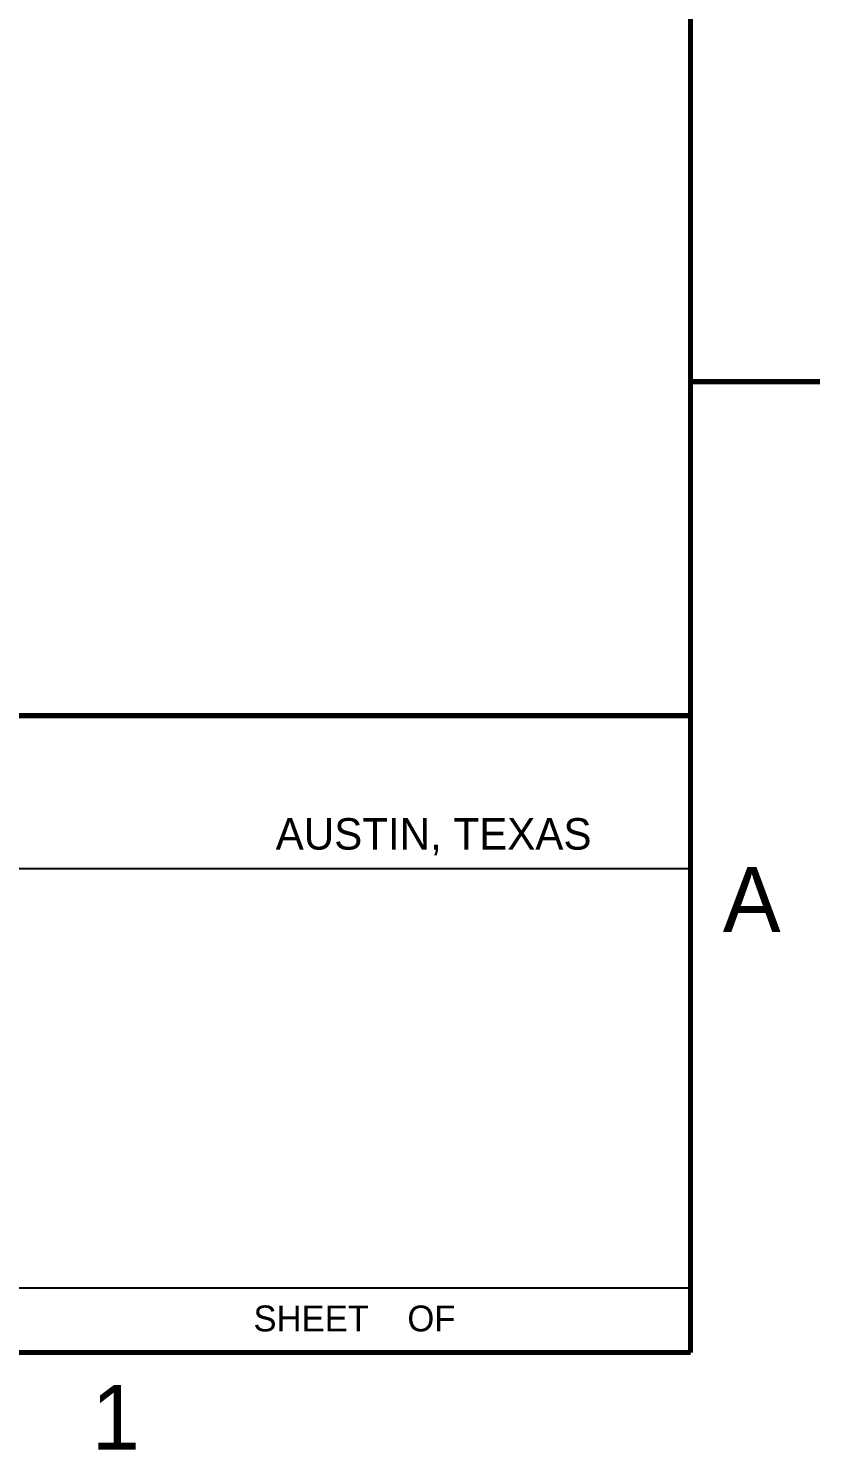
# Model space of a CAD drawing. Header units: inches. Extents: x 0 to 22, y 0 to 17.
# Drawn here: x 18.94 to 22.01, y 0.12 to 5.61 of the extents above; entities that cross this region are included whole.
import ezdxf

# ---------------------------------------------------------------- set-up
doc = ezdxf.new("R2010")
doc.units = ezdxf.units.IN
doc.header["$LTSCALE"] = 1.21
doc.header["$MEASUREMENT"] = 0
doc.layers.get('0').update_dxf_attribs({"linetype": 'CONTINUOUS'})
doc.styles.add('TEXTSTYLE_2', font='txt')

msp = doc.modelspace()

# ---------------------------------------------------------------- linework, layer by layer
at = {"color": 2, "linetype": 'CONTINUOUS'}
for p, q in [((16.375, 2.96), (21.5, 2.96)), ((16.7288, 2.37), (21.5, 2.37)), ((16.375, 0.75), (21.5, 0.75))]:
    msp.add_line(p, q, dxfattribs=at)
at = {"color": 7, "linetype": 'CONTINUOUS', "const_width": 0.02}
for points in [[(21.5, 0.5), (21.5, 16.5)], [(22, 4.25), (21.5, 4.25)], [(13.6, 2.9595), (21.5, 2.96)], [(0.5, 0.5), (21.5, 0.5)]]:
    msp.add_lwpolyline(points, dxfattribs=at)

# ---------------------------------------------------------------- texts
at = {"color": 2, "linetype": 'CONTINUOUS', "attachment_point": 1, "line_spacing_factor": 0.9, "style": 'TEXTSTYLE_2'}
for s, insert, char_height, width in [('AUSTIN, TEXAS', (19.898, 2.5642), 0.121576, 1.580488), ('A', (21.625, 2.375), 0.25, 0.25), ('SHEET    OF', (19.8121, 0.6815), 0.1, 1.1), ('1', (19.1875, 0.375), 0.25, 0.25)]:
    msp.add_mtext(s, dxfattribs=dict(at, insert=insert, char_height=char_height, width=width))

doc.saveas('drawing.dxf')
